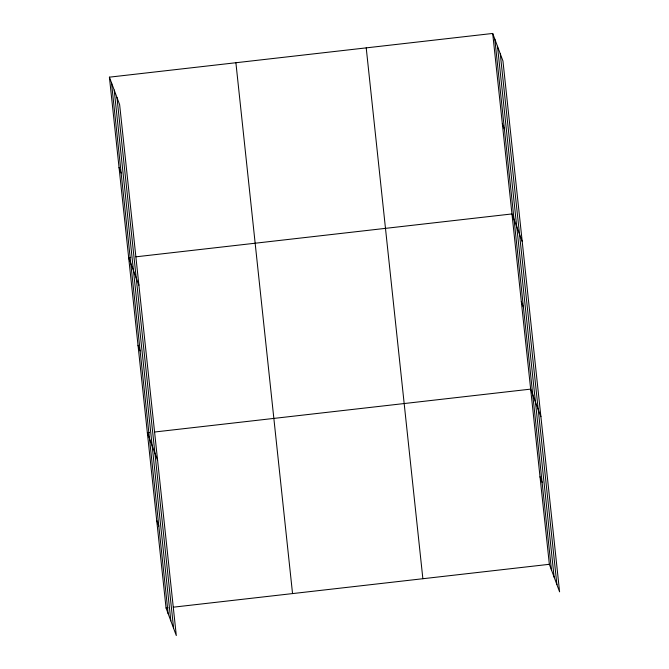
<?xml version="1.0" encoding="UTF-8"?>
<svg xmlns="http://www.w3.org/2000/svg" width="669" height="669" viewBox="0 0 669 669"><rect width="100%" height="100%" fill="white"/><g stroke="black" fill="none" stroke-linecap="round" stroke-linejoin="round"><path stroke-width="1" d="M109.407 77.161L119.642 104.699L176.298 635.55L166.054 608.012L109.407 77.161L492.702 33.45L502.946 60.988L559.593 591.839L549.358 564.302L492.702 33.45M130.739 257.414L128.665 257.649L138.909 285.186M135.924 256.821L511.961 213.938L522.205 241.476M149.438 432.6L147.364 432.835L157.6 460.364M154.623 432.007L530.659 389.124L540.903 416.653M166.054 608.012L168.128 607.778M173.313 607.184L549.358 564.302M502.335 123.698L504.434 129.351M521.31 301.535L523.417 307.188M540.008 476.713L542.107 482.374M119.04 167.409L121.139 173.062M138.015 345.246L140.122 350.899M156.713 520.423L158.812 526.085M500.261 53.763L556.909 584.622M497.493 46.328L554.141 577.18M494.809 39.111L551.457 569.963M366.219 47.875L422.867 578.727M235.898 62.735L292.545 593.587M116.958 97.473L173.614 628.333M114.198 90.039L170.846 620.891M111.514 82.822L168.162 613.674"/></g></svg>
